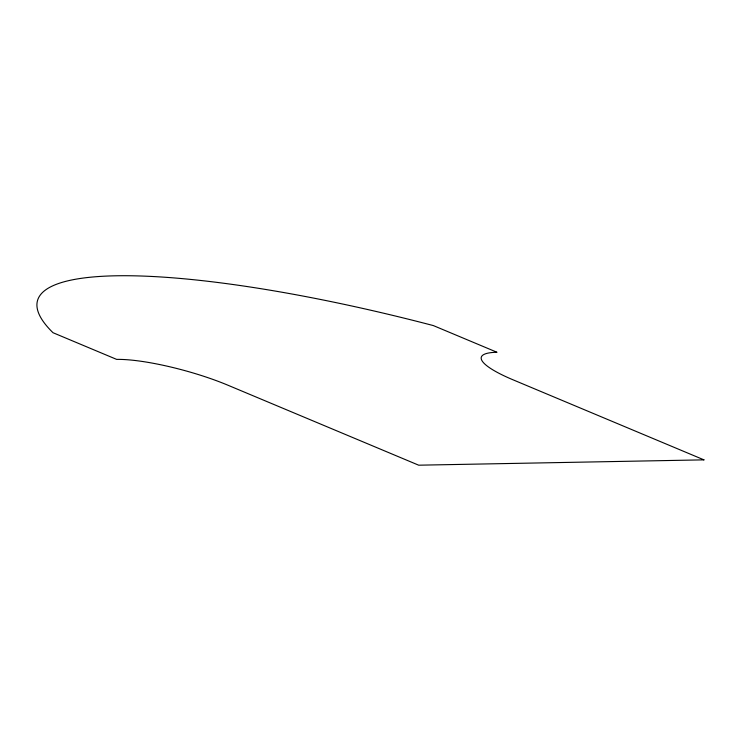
<?xml version="1.0" encoding="UTF-8"?>
<svg xmlns="http://www.w3.org/2000/svg" width="741" height="741" viewBox="0 0 741 741"><rect width="100%" height="100%" fill="white"/><g stroke="black" fill="none" stroke-linecap="round" stroke-linejoin="round"><path stroke-width="1.11" d="M703.95 459.855L418.693 465.191L227.82 385.172A82.223 16.107 15.3 0 0 116.652 359.394L53.019 332.718A411.135 80.556 15.3 0 1 433.365 325.586L496.989 352.262A82.223 16.107 15.3 0 0 513.078 379.827L703.95 459.855"/></g></svg>
